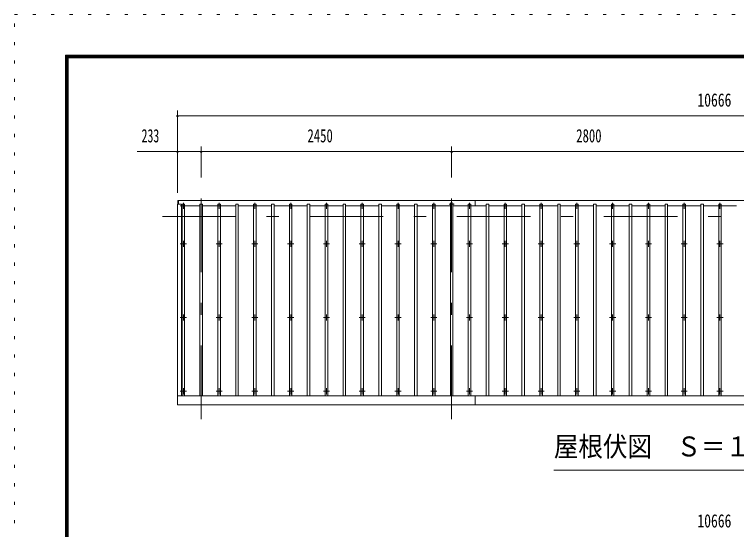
# Model space of a CAD drawing. Units: millimetres, scale not verified, with parts at other scales. Extents: x -27014 to 27021, y -10500 to 10500.
# Drawn here: x -2679 to 4386, y 5457 to 10500 of the extents above; entities that cross this region are included whole.
import ezdxf
from ezdxf.enums import TextEntityAlignment as Align

# ---------------------------------------------------------------- set-up
doc = ezdxf.new("R2010")
doc.units = ezdxf.units.MM
doc.header["$LTSCALE"] = 60
doc.linetypes.add('USER3', pattern=[24, 12, -5, 2, -5])
doc.linetypes.add('USER4', pattern=[3, 0.5, -2.5])
for name, color, linetype, lineweight in [('0-2_1-05BOLD', 7, 'Continuous', 18), ('0-3_1-25CENTER', 3, 'USER3', 18), ('0-4_1-45THIN', 4, 'Continuous', 18), ('0-5_1-55DIM', 3, 'Continuous', 18), ('0-C_F-F1PAPER', 5, 'Continuous', 18), ('0-D_F-E_J_ADD', 5, 'USER4', 18)]:
    doc.layers.add(name, color=color, linetype=linetype, lineweight=lineweight)
doc.styles.add('ＭＳ ゴシック', font='')
doc.styles.get('ＭＳ ゴシック').set_extended_font_data('MS Gothic')

msp = doc.modelspace()

# ---------------------------------------------------------------- linework, layer by layer
at = {"layer": '0-2_1-05BOLD'}
for p, q in [((-1074.12, 8641.19), (-1074.12, 8677.67)), ((1828.88, 8677.67), (1828.88, 8634.18)), ((9581.88, 6765.11), (-1084.12, 6765.11)), ((1828.88, 6765.11), (1828.88, 6677.67))]:
    msp.add_line(p, q, dxfattribs=at)
for points in [[(-1044.12, 6765.11), (-1044.12, 8641.19), (-1084.12, 8641.19), (-1084.12, 6677.67), (9581.88, 6677.67)], [(9576.88, 8641.19), (9576.88, 8677.67), (-1079.12, 8677.67), (-1079.12, 8641.19)]]:
    msp.add_lwpolyline(points, dxfattribs=at)
msp.add_arc((1598.88, 8642.67), 15, 325.5536, 214.4464, dxfattribs=at)
at = {"layer": '0-3_1-25CENTER'}
for p, q in [((-851.12, 6537.67), (-851.12, 8827.67)), ((1598.88, 6537.67), (1598.88, 8827.67)), ((-1056.12, 8626.72), (-996.12, 8626.72)), ((-1026.12, 8596.72), (-1026.12, 8656.72)), ((-646.12, 8626.72), (-706.12, 8626.72)), ((-676.12, 8656.72), (-676.12, 8596.72)), ((-356.12, 8626.72), (-296.12, 8626.72)), ((-326.12, 8596.72), (-326.12, 8656.72)), ((53.88, 8626.72), (-6.12, 8626.72)), ((23.88, 8656.72), (23.88, 8596.72)), ((343.88, 8626.72), (403.88, 8626.72)), ((373.88, 8596.72), (373.88, 8656.72)), ((753.88, 8626.72), (693.88, 8626.72)), ((723.88, 8656.72), (723.88, 8596.72)), ((1043.88, 8626.72), (1103.88, 8626.72)), ((1073.88, 8596.72), (1073.88, 8656.72)), ((1453.88, 8626.72), (1393.88, 8626.72)), ((1423.88, 8656.72), (1423.88, 8596.72)), ((1623.89, 8642.67), (1573.89, 8642.67)), ((1803.88, 8626.72), (1743.88, 8626.72)), ((1773.88, 8656.72), (1773.88, 8596.72)), ((2153.88, 8626.72), (2093.88, 8626.72)), ((2123.88, 8656.72), (2123.88, 8596.72)), ((2443.88, 8626.72), (2503.88, 8626.72)), ((2473.88, 8596.72), (2473.88, 8656.72)), ((2853.88, 8626.72), (2793.88, 8626.72)), ((2823.88, 8656.72), (2823.88, 8596.72)), ((3143.88, 8626.72), (3203.88, 8626.72)), ((3173.88, 8596.72), (3173.88, 8656.72)), ((3553.88, 8626.72), (3493.88, 8626.72)), ((3523.88, 8656.72), (3523.88, 8596.72)), ((3843.88, 8626.72), (3903.88, 8626.72)), ((3873.88, 8596.72), (3873.88, 8656.72)), ((4253.88, 8626.72), (4193.89, 8626.72)), ((4223.88, 8656.72), (4223.88, 8596.72)), ((-1231.12, 8521.68), (9728.88, 8521.68)), ((-1026.12, 8284.17), (-1026.12, 8224.17)), ((-676.12, 8284.17), (-676.12, 8224.17)), ((-326.12, 8224.17), (-326.12, 8284.17)), ((23.88, 8284.17), (23.88, 8224.17)), ((373.88, 8224.17), (373.88, 8284.17)), ((723.88, 8284.17), (723.88, 8224.17)), ((1073.88, 8224.17), (1073.88, 8284.17)), ((1423.88, 8284.17), (1423.88, 8224.17)), ((1773.88, 8284.17), (1773.88, 8224.17)), ((2123.88, 8224.17), (2123.88, 8284.17)), ((2473.88, 8284.17), (2473.88, 8224.17)), ((2823.88, 8224.17), (2823.88, 8284.17)), ((3173.88, 8284.17), (3173.88, 8224.17)), ((3523.88, 8224.17), (3523.88, 8284.17)), ((3873.88, 8284.17), (3873.88, 8224.17)), ((4223.88, 8284.17), (4223.88, 8224.17)), ((-996.12, 8254.17), (-1056.12, 8254.17)), ((-646.12, 8254.17), (-706.12, 8254.17)), ((-356.12, 8254.17), (-296.12, 8254.17)), ((53.88, 8254.17), (-6.12, 8254.17)), ((343.88, 8254.17), (403.88, 8254.17)), ((753.88, 8254.17), (693.88, 8254.17)), ((1043.88, 8254.17), (1103.88, 8254.17)), ((1453.88, 8254.17), (1393.88, 8254.17)), ((1803.88, 8254.17), (1743.88, 8254.17)), ((2153.88, 8254.17), (2093.88, 8254.17)), ((2503.88, 8254.17), (2443.88, 8254.17)), ((2793.88, 8254.17), (2853.88, 8254.17)), ((3203.88, 8254.17), (3143.88, 8254.17)), ((3493.88, 8254.17), (3553.88, 8254.17)), ((3903.88, 8254.17), (3843.88, 8254.17)), ((4253.88, 8254.17), (4193.89, 8254.17)), ((-1026.12, 7502.51), (-1026.12, 7562.51)), ((-676.12, 7562.51), (-676.12, 7502.51)), ((-326.12, 7502.51), (-326.12, 7562.51)), ((23.88, 7562.51), (23.88, 7502.51)), ((373.88, 7502.51), (373.88, 7562.51)), ((723.88, 7562.51), (723.88, 7502.51)), ((1073.88, 7502.51), (1073.88, 7562.51)), ((1423.88, 7562.51), (1423.88, 7502.51)), ((1773.88, 7502.51), (1773.88, 7562.51)), ((2123.88, 7562.51), (2123.88, 7502.51)), ((2473.88, 7502.51), (2473.88, 7562.51)), ((2823.88, 7562.51), (2823.88, 7502.51)), ((3173.88, 7502.51), (3173.88, 7562.51)), ((3523.88, 7562.51), (3523.88, 7502.51)), ((3873.88, 7502.51), (3873.88, 7562.51)), ((4223.88, 7562.51), (4223.88, 7502.51)), ((-1056.12, 7532.51), (-996.12, 7532.51)), ((-706.12, 7532.51), (-646.12, 7532.51)), ((-356.12, 7532.51), (-296.12, 7532.51)), ((-6.12, 7532.51), (53.88, 7532.51)), ((343.88, 7532.51), (403.88, 7532.51)), ((693.88, 7532.51), (753.88, 7532.51)), ((1043.88, 7532.51), (1103.88, 7532.51)), ((1393.88, 7532.51), (1453.88, 7532.51)), ((1743.88, 7532.51), (1803.88, 7532.51)), ((2093.88, 7532.51), (2153.88, 7532.51)), ((2443.88, 7532.51), (2503.88, 7532.51)), ((2793.88, 7532.51), (2853.88, 7532.51)), ((3143.88, 7532.51), (3203.88, 7532.51)), ((3493.88, 7532.51), (3553.88, 7532.51)), ((3843.88, 7532.51), (3903.88, 7532.51)), ((4193.89, 7532.51), (4253.88, 7532.51)), ((-996.12, 6810.85), (-1056.12, 6810.85)), ((-1026.12, 6840.85), (-1026.12, 6780.85)), ((-646.12, 6810.85), (-706.12, 6810.85)), ((-676.12, 6840.85), (-676.12, 6780.85)), ((-356.12, 6810.85), (-296.12, 6810.85)), ((-326.12, 6780.85), (-326.12, 6840.85)), ((53.88, 6810.85), (-6.12, 6810.85)), ((23.88, 6840.85), (23.88, 6780.85)), ((343.88, 6810.85), (403.88, 6810.85)), ((373.88, 6780.85), (373.88, 6840.85)), ((753.88, 6810.85), (693.88, 6810.85)), ((723.88, 6840.85), (723.88, 6780.85)), ((1043.88, 6810.85), (1103.88, 6810.85)), ((1073.88, 6780.85), (1073.88, 6840.85)), ((1453.88, 6810.85), (1393.88, 6810.85)), ((1423.88, 6840.85), (1423.88, 6780.85)), ((1803.88, 6810.85), (1743.88, 6810.85)), ((1773.88, 6840.85), (1773.88, 6780.85)), ((2153.88, 6810.85), (2093.88, 6810.85)), ((2123.88, 6840.85), (2123.88, 6780.85)), ((2443.88, 6810.85), (2503.88, 6810.85)), ((2473.88, 6780.85), (2473.88, 6840.85)), ((2853.88, 6810.85), (2793.88, 6810.85)), ((2823.88, 6840.85), (2823.88, 6780.85)), ((3143.88, 6810.85), (3203.88, 6810.85)), ((3173.88, 6780.85), (3173.88, 6840.85)), ((3553.88, 6810.85), (3493.88, 6810.85)), ((3523.88, 6840.85), (3523.88, 6780.85)), ((3843.88, 6810.85), (3903.88, 6810.85)), ((3873.88, 6780.85), (3873.88, 6840.85)), ((4253.88, 6810.85), (4193.89, 6810.85)), ((4223.88, 6840.85), (4223.88, 6780.85))]:
    msp.add_line(p, q, dxfattribs=at)
at = {"layer": '0-4_1-45THIN'}
for p, q in [((-1038.62, 8626.18), (-1044.12, 8626.18)), ((-1013.62, 6765.11), (-1013.62, 8641.19)), ((-863.62, 8626.18), (-1013.62, 8626.18)), ((-838.62, 8641.19), (-838.62, 6765.11)), ((-688.62, 8626.18), (-838.62, 8626.18)), ((-513.62, 8626.18), (-663.62, 8626.18)), ((-338.62, 8626.18), (-488.62, 8626.18)), ((-163.62, 8626.18), (-313.62, 8626.18)), ((11.38, 8626.18), (-138.62, 8626.18)), ((186.38, 8626.18), (36.38, 8626.18)), ((361.38, 8626.18), (211.38, 8626.18)), ((536.38, 8626.18), (386.38, 8626.18)), ((711.38, 8626.18), (561.38, 8626.18)), ((886.38, 8626.18), (736.38, 8626.18)), ((1061.38, 8626.18), (911.38, 8626.18)), ((1236.38, 8626.18), (1086.38, 8626.18)), ((1411.38, 8626.18), (1261.38, 8626.18)), ((1586.38, 8626.18), (1436.38, 8626.18)), ((1761.38, 8626.18), (1611.38, 8626.18)), ((1936.38, 8626.18), (1786.38, 8626.18)), ((2111.38, 8626.18), (1961.38, 8626.18)), ((2286.38, 8626.18), (2136.38, 8626.18)), ((2461.38, 8626.18), (2311.38, 8626.18)), ((2636.38, 8626.18), (2486.38, 8626.18)), ((2811.38, 8626.18), (2661.38, 8626.18)), ((2986.38, 8626.18), (2836.38, 8626.18)), ((3161.38, 8626.18), (3011.38, 8626.18)), ((3336.38, 8626.18), (3186.38, 8626.18)), ((3511.38, 8626.18), (3361.38, 8626.18)), ((3686.38, 8626.18), (3536.38, 8626.18)), ((3861.38, 8626.18), (3711.38, 8626.18)), ((4036.38, 8626.18), (3886.38, 8626.18)), ((4211.38, 8626.18), (4061.38, 8626.18)), ((4386.38, 8626.18), (4236.38, 8626.18))]:
    msp.add_line(p, q, dxfattribs=at)
for points in [[(-1013.62, 8641.19), (-1038.62, 8641.19), (-1038.62, 6765.11)], [(-863.62, 6765.11), (-863.62, 8641.19), (-838.62, 8641.19)], [(-688.62, 6765.11), (-688.62, 8641.19), (-663.62, 8641.19), (-663.62, 6765.11)], [(-513.62, 6765.11), (-513.62, 8641.19), (-488.62, 8641.19), (-488.62, 6765.11)], [(-338.62, 6765.11), (-338.62, 8641.19), (-313.62, 8641.19), (-313.62, 6765.11)], [(-163.62, 6765.11), (-163.62, 8641.19), (-138.62, 8641.19), (-138.62, 6765.11)], [(11.38, 6765.11), (11.38, 8641.19), (36.38, 8641.19), (36.38, 6765.11)], [(186.38, 6765.11), (186.38, 8641.19), (211.38, 8641.19), (211.38, 6765.11)], [(361.38, 6765.11), (361.38, 8641.19), (386.38, 8641.19), (386.38, 6765.11)], [(536.38, 6765.11), (536.38, 8641.19), (561.38, 8641.19), (561.38, 6765.11)], [(711.38, 6765.11), (711.38, 8641.19), (736.38, 8641.19), (736.38, 6765.11)], [(886.38, 6765.11), (886.38, 8641.19), (911.38, 8641.19), (911.38, 6765.11)], [(1061.38, 6765.11), (1061.38, 8641.19), (1086.38, 8641.19), (1086.38, 6765.11)], [(1236.38, 6765.11), (1236.38, 8641.19), (1261.38, 8641.19), (1261.38, 6765.11)], [(1411.38, 6765.11), (1411.38, 8641.19), (1436.38, 8641.19), (1436.38, 6765.11)], [(1586.38, 6765.11), (1586.38, 8641.19), (1611.38, 8641.19), (1611.38, 6765.11)], [(1761.38, 6765.11), (1761.38, 8641.19), (1786.38, 8641.19), (1786.38, 6765.11)], [(1936.38, 6765.11), (1936.38, 8641.19), (1961.38, 8641.19), (1961.38, 6765.11)], [(2111.38, 6765.11), (2111.38, 8641.19), (2136.38, 8641.19), (2136.38, 6765.11)], [(2286.38, 6765.11), (2286.38, 8641.19), (2311.38, 8641.19), (2311.38, 6765.11)], [(2461.38, 6765.11), (2461.38, 8641.19), (2486.38, 8641.19), (2486.38, 6765.11)], [(2636.38, 6765.11), (2636.38, 8641.19), (2661.38, 8641.19), (2661.38, 6765.11)], [(2811.38, 6765.11), (2811.38, 8641.19), (2836.38, 8641.19), (2836.38, 6765.11)], [(2986.38, 6765.11), (2986.38, 8641.19), (3011.38, 8641.19), (3011.38, 6765.11)], [(3161.38, 6765.11), (3161.38, 8641.19), (3186.38, 8641.19), (3186.38, 6765.11)], [(3336.38, 6765.11), (3336.38, 8641.19), (3361.38, 8641.19), (3361.38, 6765.11)], [(3511.38, 6765.11), (3511.38, 8641.19), (3536.38, 8641.19), (3536.38, 6765.11)], [(3686.38, 6765.11), (3686.38, 8641.19), (3711.38, 8641.19), (3711.38, 6765.11)], [(3861.38, 6765.11), (3861.38, 8641.19), (3886.38, 8641.19), (3886.38, 6765.11)], [(4036.38, 6765.11), (4036.38, 8641.19), (4061.38, 8641.19), (4061.38, 6765.11)], [(4211.38, 6765.11), (4211.38, 8641.19), (4236.38, 8641.19), (4236.38, 6765.11)]]:
    msp.add_lwpolyline(points, dxfattribs=at)
at = {"layer": '0-5_1-55DIM'}
for p, q in [((-1084.12, 8752.68), (-1084.12, 9558.67)), ((-1074.12, 9508.67), (-1094.12, 9508.67)), ((-1084.12, 9508.67), (9581.88, 9508.67)), ((-851.12, 8902.68), (-851.12, 9208.67)), ((1598.88, 8902.68), (1598.88, 9208.67)), ((-1476.62, 9158.67), (9974.38, 9158.67)), ((-1074.12, 9158.67), (-1094.12, 9158.67)), ((-841.12, 9158.67), (-861.12, 9158.67)), ((1608.88, 9158.67), (1588.88, 9158.67)), ((5898.88, 6037.67), (2598.88, 6037.67))]:
    msp.add_line(p, q, dxfattribs=at)
for centre in [(-1084.12, 9508.67), (-1084.12, 9158.67), (-851.12, 9158.67), (1598.88, 9158.67)]:
    msp.add_arc(centre, 10, 180, 0, dxfattribs=at)
at = {"layer": '0-C_F-F1PAPER'}
for points in [[(26521.22, -10000), (-2178.78, -10000), (-2178.78, 10100), (26521.22, 10100)], [(26518.72, -9997.5), (26518.72, 10097.5), (-2176.28, 10097.5), (-2176.28, -9997.5)], [(26516.22, -9995), (26516.22, 10095), (-2173.78, 10095), (-2173.78, -9995)], [(26513.72, -9992.5), (-2171.28, -9992.5), (-2171.28, 10092.5), (26513.72, 10092.5)], [(26511.22, -9990), (26511.22, 10090), (-2168.78, 10090), (-2168.78, -9990)], [(26508.72, -9987.5), (-2166.28, -9987.5), (-2166.28, 10087.5), (26508.72, 10087.5)], [(26506.22, -9985), (26506.22, 10085), (-2163.78, 10085), (-2163.78, -9985)], [(26503.72, -9982.5), (-2161.28, -9982.5), (-2161.28, 10082.5), (26503.72, 10082.5)], [(26501.22, -9980), (-2158.78, -9980), (-2158.78, 10080), (26501.22, 10080)], [(26498.72, -9977.5), (-2156.28, -9977.5), (-2156.28, 10077.5), (26498.72, 10077.5)], [(26496.22, -9975), (26496.22, 10075), (-2153.78, 10075), (-2153.78, -9975)]]:
    msp.add_lwpolyline(points, close=True, dxfattribs=at)
at = {"layer": '0-D_F-E_J_ADD'}
msp.add_lwpolyline([(27021.22, -10500), (-2678.78, -10500), (-2678.78, 10500), (27021.22, 10500)], close=True, dxfattribs=at)

# ---------------------------------------------------------------- texts
at = {"layer": '0-5_1-55DIM', "color": 7, "style": 'ＭＳ ゴシック'}
for s, height, width, p in [('10666', 130.2, 0.75, (4003.25, 9558.67)), ('233', 130.2, 0.65, (-1434.79, 9208.67)), ('2450', 130.2, 0.7, (187.87, 9208.67)), ('2800', 130.2, 0.7, (2817.61, 9208.67)), ('屋根伏図\u3000Ｓ＝１／５０', 195.4, 0.9, (2598.88, 6114.32)), ('10666', 130.2, 0.75, (4003.25, 5438.67))]:
    msp.add_text(s, height=height, dxfattribs=dict(at, width=width)).set_placement(p, align=Align.BOTTOM_LEFT)

doc.saveas('drawing.dxf')
